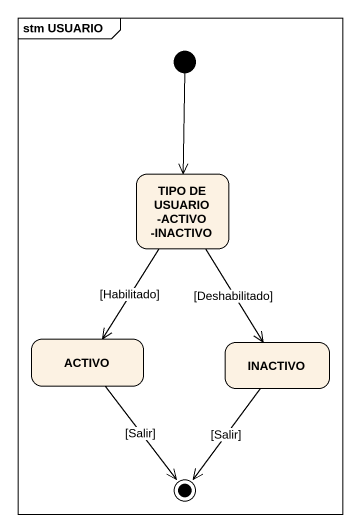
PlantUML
@startuml
mainframe stm USUARIO
hide empty description
state "TIPO DE USUARIO -ACTIVO -INACTIVO" as TIPO_DE_USUARIO_ACTIVO
state ACTIVO
state INACTIVO
[*] --> TIPO_DE_USUARIO_ACTIVO
TIPO_DE_USUARIO_ACTIVO --> ACTIVO : [Habilitado]
TIPO_DE_USUARIO_ACTIVO --> INACTIVO : [Deshabilitado]
ACTIVO --> [*] : [Salir]
INACTIVO --> [*] : [Salir]
@enduml
